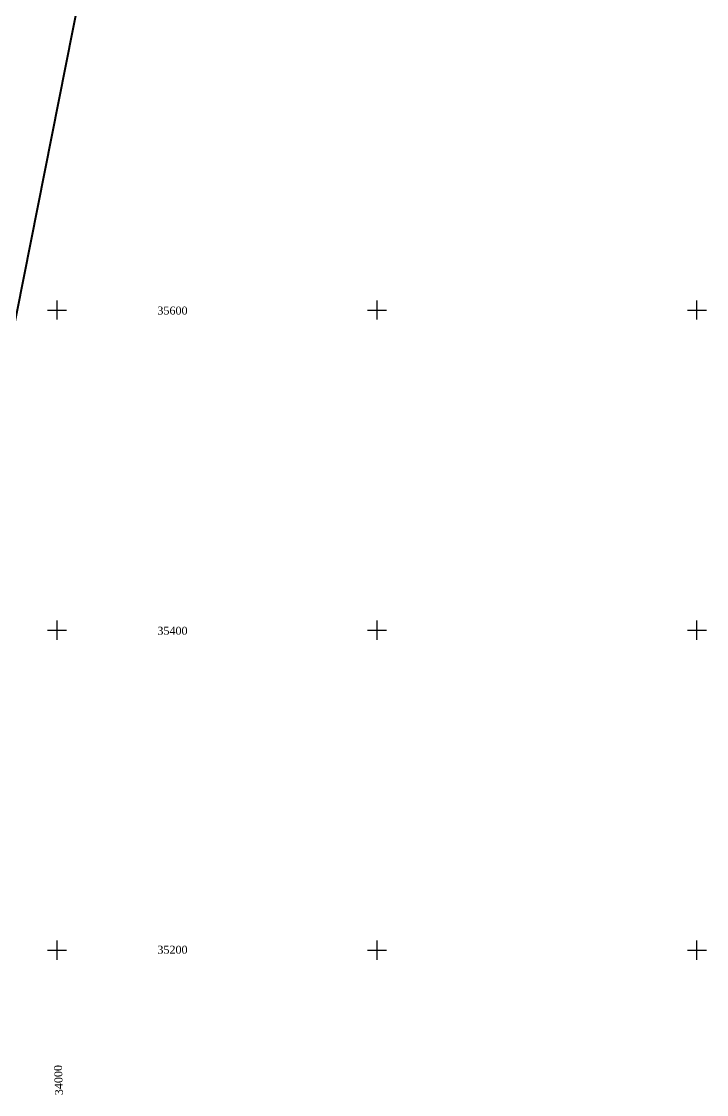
# Model space of a CAD drawing. Header units: millimetres. Extents: x 3233194 to 6468300, y 5635110 to 11269398.
# Drawn here: x 3233978 to 3234406, y 5635110 to 5635780 of the extents above; entities that cross this region are included whole.
import ezdxf

# ---------------------------------------------------------------- set-up
doc = ezdxf.new("R2010")
doc.units = ezdxf.units.MM
doc.header["$LTSCALE"] = 2
doc.linetypes.add('HIDDEN2', pattern=[4.7625, 3.175, -1.5875])
for name, color, linetype in [('Гірничий відвід', 7, 'Continuous'), ('кресты', 7, 'Continuous'), ('н.доб.бровка', 7, 'Continuous')]:
    doc.layers.add(name, color=color, linetype=linetype)

msp = doc.modelspace()

# ---------------------------------------------------------------- linework, layer by layer
at = {"layer": 'Гірничий відвід', "color": 7, "linetype": 'Continuous', "lineweight": 40}
msp.add_lwpolyline([(3234014.01, 5635796.82), (3233939.73, 5635422.18)], dxfattribs=at)
at = {"layer": 'кресты', "color": 7}
msp.add_line((3233979.23, 5635621.37), (3233979.22, 5635621.37), dxfattribs=at)
at = {"layer": 'кресты', "color": 7, "linetype": 'Continuous'}
for p, q in [((3234000, 5635594), (3234000, 5635606)), ((3234200, 5635594), (3234200, 5635606)), ((3234400, 5635594), (3234400, 5635606)), ((3233994, 5635600), (3234006, 5635600)), ((3234194, 5635600), (3234206, 5635600)), ((3234394, 5635600), (3234406, 5635600)), ((3234000, 5635394), (3234000, 5635406)), ((3234200, 5635394), (3234200, 5635406)), ((3234400, 5635394), (3234400, 5635406)), ((3233994, 5635400), (3234006, 5635400)), ((3234194, 5635400), (3234206, 5635400)), ((3234394, 5635400), (3234406, 5635400)), ((3234000, 5635194), (3234000, 5635206)), ((3234200, 5635194), (3234200, 5635206)), ((3234400, 5635194), (3234400, 5635206)), ((3233994, 5635200), (3234006, 5635200)), ((3234194, 5635200), (3234206, 5635200)), ((3234394, 5635200), (3234406, 5635200))]:
    msp.add_line(p, q, dxfattribs=at)

# ---------------------------------------------------------------- texts
at = {"layer": 'н.доб.бровка', "color": 1, "linetype": 'HIDDEN2', "lineweight": 20, "char_height": 5, "width": 18.1417, "attachment_point": 1}
for s, insert in [('{\\fTimes New Roman|b0|i0|c0|p18;\\C7;35\\fTimes New Roman|b0|i0|c204|p18;6\\fTimes New Roman|b0|i0|c0|p18;00}', (3234062.71, 5635602.17)), ('{\\fTimes New Roman|b0|i0|c0|p18;\\C7;35\\fTimes New Roman|b0|i0|c204|p18;4\\fTimes New Roman|b0|i0|c0|p18;00}', (3234062.71, 5635402.1)), ('{\\fTimes New Roman|b0|i0|c0|p18;\\C7;35200}', (3234062.71, 5635202.78))]:
    msp.add_mtext(s, dxfattribs=dict(at, insert=insert))
at = {"layer": 'н.доб.бровка', "color": 1, "linetype": 'HIDDEN2', "lineweight": 20, "insert": (3233998.72, 5635109.3), "char_height": 5, "width": 18.1417, "attachment_point": 1, "rotation": 92.08416}
msp.add_mtext('{\\fTimes New Roman|b0|i0|c0|p18;\\C7;34000}', dxfattribs=at)

doc.saveas('drawing.dxf')
